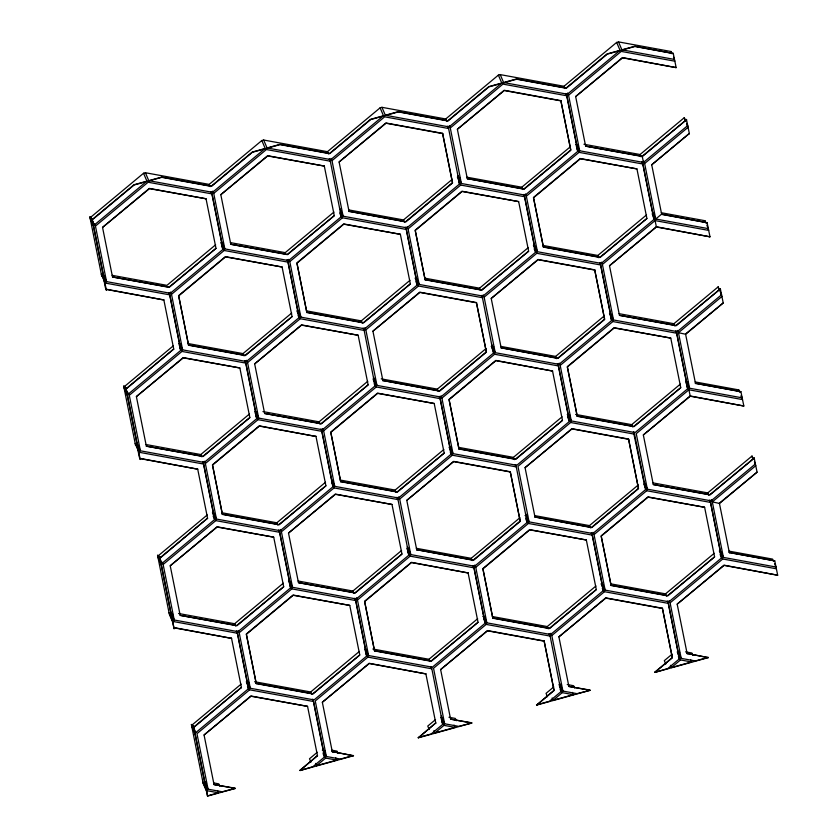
<?xml version="1.0" encoding="UTF-8"?>
<svg xmlns="http://www.w3.org/2000/svg" width="838" height="838" viewBox="0 0 838 838"><rect width="100%" height="100%" fill="white"/><g stroke="black" fill="none" stroke-linecap="round" stroke-linejoin="round"><path stroke-width="1.26" d="M710.195 500.276L720.031 549.487L719.381 551.069L722.754 558.988L776.344 568.782L775.37 566.519M106.29 290.053L107.128 289.361L163.923 299.973L107.233 289.613C104.467 291.634 105.012 276.959 101.681 275.964L89.876 216.916L90.881 217.105L143.549 173.246L145.393 172.733L209.165 184.391L261.823 140.533L263.677 140.03L327.438 151.688L380.106 107.83L381.95 107.316L445.722 118.975L498.38 75.116L500.234 74.613L563.995 86.272L616.663 42.413L618.507 41.9L671.081 51.516L672.045 53.779M146.922 181.165L94.265 225.024L93.248 224.846L92.012 218.676L93.028 218.854L133.986 184.748L146.922 181.165L143.549 173.246M92.012 218.676L93.133 219.116L134.101 184.999L161.818 177.331L211.417 186.403L252.374 152.296L280.101 144.628L329.69 153.7L370.658 119.583L398.375 111.915L447.974 120.986L488.931 86.88L516.658 79.212L566.258 88.273L607.215 54.166L634.932 46.499L673.333 53.517L634.827 46.247L621.89 49.819L618.507 41.9M106.552 281.61L95.448 226.092L148.117 182.234L211.878 193.892L222.981 249.41L170.324 293.269L106.552 281.61L103.179 273.691M102.54 227.391L149.353 188.403L206.033 198.763L149.457 188.655L102.54 227.391L112.512 276.99L169.192 287.361L216.005 248.373L206.033 198.763M145.393 172.733L148.776 180.662L161.713 177.08L211.312 186.151L252.269 152.034L265.206 148.462L261.823 140.533M265.206 148.462L212.538 192.321L148.776 180.662M105.064 283.883L105.892 283.192L169.664 294.85L180.767 350.368L128.109 394.227L127.093 394.038L123.71 386.119L124.726 386.297L173.414 345.748M329.889 159.063L341.265 216.707L288.597 260.566L224.835 248.896L213.732 193.379L266.39 149.531L330.162 161.189L329.198 158.927M220.813 194.678L267.626 155.7L324.306 166.06L267.731 155.952L220.813 194.678L230.796 244.287L287.476 254.647L334.289 215.659L324.306 166.06M215.628 244.801L166.94 285.349L112.103 275.325M112.512 276.99L169.087 287.099L216.005 248.373M263.677 140.03L267.05 147.949L279.986 144.366L329.585 153.438L370.543 119.331L383.479 115.749L380.106 107.83M383.479 115.749L330.821 159.608L267.05 147.949M182.611 349.855L171.507 294.337L224.175 250.478L287.947 262.137L299.051 317.654L246.382 361.513L182.611 349.855L179.238 341.935L169.391 292.724M448.173 126.349L459.549 183.993L406.88 227.852L343.109 216.194L332.005 160.676L384.673 116.817L448.435 128.476L447.471 126.213M188.571 345.235L178.599 295.636L225.412 256.648L282.092 267.008L225.516 256.899L178.704 295.887L188.571 345.235L245.262 355.595L292.074 316.617L282.092 267.008M349.069 211.574L339.097 161.975L385.909 122.987L442.59 133.347L452.572 182.956L405.76 221.934L348.964 211.323L405.644 221.682L452.457 182.694L442.59 133.347M442.694 133.609L386.014 123.238L339.097 161.975M333.912 212.087L285.224 252.636L230.387 242.611M126.873 388.057L173.686 349.069L126.978 388.308L125.857 387.868L126.978 388.308M230.796 244.287L287.371 254.396L334.289 215.659M381.95 107.316L385.333 115.235L398.27 111.663L447.869 120.735L488.826 86.618L501.763 83.046L498.38 75.116M501.763 83.046L449.095 126.905L385.333 115.235M140.396 450.802L129.293 395.285L181.951 351.436L245.723 363.095L256.826 418.612L204.168 462.461L140.396 450.802L137.013 442.883M300.894 317.141L289.791 261.624L342.449 217.775L406.221 229.434L417.324 284.951L364.666 328.8L300.894 317.141L297.511 309.222L287.675 260.01M461.392 183.48L450.289 127.963L502.947 84.114L566.718 95.773L577.822 151.29L525.164 195.139L461.392 183.48L458.009 175.561M136.374 396.584L183.187 357.596L239.867 367.966L183.302 357.857L136.374 396.584L146.357 446.183L203.037 456.553L249.85 417.565L239.867 367.966M306.855 312.522L296.872 262.923L343.685 223.935L400.365 234.305L343.8 224.196L296.987 263.174L306.855 312.522L363.535 322.892L410.348 283.904L400.365 234.305M467.353 178.861L457.37 129.262L504.183 90.274L560.863 100.644L570.846 150.243L524.033 189.231L467.248 178.609L523.928 188.979L570.741 149.992L560.863 100.644M560.978 100.895L504.298 90.535L457.37 129.262M188.162 343.559L242.999 353.594L291.697 313.045M348.66 209.898L403.497 219.933L452.195 179.384M140.135 459.245L140.973 458.554L197.758 469.175L141.077 458.805C138.312 460.827 138.857 446.162 135.526 445.156L136.353 444.465M188.466 344.984L245.146 355.343L292.074 316.617M500.234 74.613L503.607 82.533L516.543 78.95L566.142 88.021L607.11 53.915L620.047 50.332L616.663 42.413M620.047 50.332L567.378 94.191L503.607 82.533M138.899 453.075L139.737 452.384L203.508 464.043L214.612 519.56L161.944 563.419L160.938 563.23L157.554 555.311L158.571 555.5L207.258 514.951M363.734 328.255L375.11 385.899L322.441 429.758L258.68 418.099L247.577 362.582L300.234 318.723L364.006 330.382L363.032 328.119M419.178 284.438L408.064 228.921L460.732 185.062L524.504 196.721L535.608 252.238L482.939 296.097L419.178 284.438L415.795 276.509L405.948 227.308M686.731 123.322L687.694 125.585L643.437 162.436L579.676 150.777L568.562 95.26L621.23 51.401L674.81 61.195L673.846 58.932M254.658 363.881L301.471 324.893L358.151 335.252L301.575 325.144L254.658 363.881L264.64 413.48L321.321 423.839L368.133 384.862L358.151 335.252M425.138 279.819L415.156 230.22L461.968 191.232L518.649 201.591L462.073 191.483L415.26 230.471L425.138 279.819L481.819 290.178L528.631 251.201L518.649 201.591M575.654 96.559L622.466 57.571L676.161 67.616L622.571 57.822L575.654 96.559L585.636 146.158L642.317 156.517L686.563 119.666L642.201 156.266L585.636 146.158M145.948 444.517L200.785 454.542L249.473 413.993M306.446 310.856L361.283 320.881L409.971 280.332M466.944 177.195L521.781 187.22L570.469 146.671M146.357 446.183L202.932 456.301L249.85 417.565M306.75 312.27L363.43 322.64L410.348 283.904M216.455 519.047L205.352 463.529L258.02 419.67L321.782 431.34L332.885 486.857L280.227 530.705L216.455 519.047L213.082 511.128L203.236 461.916M482.007 295.552L493.383 353.196L440.725 397.044L376.953 385.386L365.85 329.868L418.518 286.009L482.279 297.679L481.316 295.405M537.451 251.725L526.348 196.207L579.016 152.348L642.777 164.018L653.881 219.535L601.223 263.383L537.451 251.725L534.078 243.806L524.232 194.594M222.416 514.427L212.433 464.828L259.246 425.84L316.041 436.462L259.361 426.102L212.548 465.08L222.416 514.427L279.096 524.798L325.909 485.81L315.936 436.21M382.914 380.766L372.931 331.167L419.744 292.179L476.434 302.549L486.407 352.149L439.594 391.137L382.809 380.515L439.489 390.885L486.302 351.897L476.434 302.549M543.412 247.105L533.429 197.506L580.242 158.518L636.932 168.888L580.357 158.78L533.544 197.758L543.412 247.105L600.092 257.476L646.905 218.488L636.932 168.888M476.539 302.801L419.859 292.441L372.931 331.167M262.943 411.573L319.069 421.839L367.756 381.29M424.719 278.143L479.566 288.178L528.254 247.629M583.939 144.251L640.064 154.517L684.311 117.655L685.756 121.049M160.707 557.249L207.52 518.261L160.823 557.5L159.702 557.061L160.823 557.5M264.64 413.48L321.205 423.588L368.133 384.862M425.023 279.567L481.703 289.927L528.631 251.201M174.241 620.005L163.138 564.487L215.795 520.628L279.567 532.287L290.671 587.805L238.002 631.663L174.241 620.005L170.858 612.075M334.739 486.344L323.636 430.826L376.293 386.967L440.065 398.626L451.169 454.144L398.5 498.002L334.739 486.344L331.356 478.414L321.509 429.213M495.237 352.683L484.134 297.165L536.791 253.306L600.563 264.965L611.667 320.483L558.998 364.341L495.237 352.683L491.854 344.753M706.853 225.233L708.309 228.627L655.735 219.022L644.632 163.504L688.05 127.345L686.594 123.951M170.219 565.776L217.032 526.798L273.712 537.158L217.136 527.05L170.219 565.776L180.201 615.385L236.882 625.745L283.694 586.768L273.712 537.158M340.699 481.724L330.717 432.115L377.529 393.137L434.21 403.497L377.634 393.389L330.821 432.377L340.699 481.724L397.38 492.084L444.192 453.107L434.21 403.497M501.197 348.063L491.215 298.454L538.027 259.476L594.708 269.836L604.69 319.446L557.878 358.423L501.082 347.812L557.773 358.172L604.575 319.184L594.708 269.836M651.713 164.793L689.276 133.514L651.713 164.793L661.695 214.402L707.178 222.719L661.58 214.151L655.735 219.022L652.352 211.092L642.505 161.891M594.812 270.087L538.132 259.728L491.215 298.454M222.007 512.762L276.844 522.786L325.532 482.238M381.227 378.86L437.342 389.125L486.03 348.577M543.003 245.44L597.84 255.464L646.527 214.916M222.311 514.176L278.991 524.546L325.909 485.81M543.307 246.854L599.987 257.214L646.905 218.488M173.979 628.448L174.817 627.746L231.602 638.367L174.922 627.997L174.084 628.699L172.743 622.278L173.581 621.576L237.343 633.235L248.446 688.752L195.788 732.611L194.772 732.433L191.399 724.503L192.405 724.692L241.093 684.143M397.579 497.458L408.944 555.091L356.286 598.95L292.514 587.291L281.411 531.774L334.079 487.915L397.841 499.574L396.877 497.311M453.012 453.63L441.909 398.113L494.577 354.254L558.338 365.913L569.442 421.43L516.784 465.289L453.012 453.63L449.639 445.711L439.793 396.5M619.062 313.684L673.899 323.709L718.156 286.858L721.539 294.777L677.282 331.628L613.51 319.969L602.407 264.452L655.075 220.593L708.655 230.398L707.691 228.135M288.502 533.073L335.315 494.085L391.995 504.455L335.42 494.336L288.502 533.073L298.475 582.672L355.155 593.042L401.968 554.054L391.995 504.455M458.973 449.011L449 399.412L495.813 360.424L552.598 371.045L495.918 360.675L449.105 399.663L458.973 449.011L515.653 459.381L562.466 420.393L552.493 370.794M609.498 265.751L656.301 226.763L709.995 236.819L656.416 227.014L609.498 265.751L619.471 315.35L676.151 325.72L720.408 288.859L676.046 325.458L619.471 315.35M178.515 613.479L234.63 623.734L283.317 583.196M340.28 480.048L395.127 490.073L443.815 449.535M500.778 346.387L555.625 356.412L604.313 315.874M180.201 615.385L236.777 625.494L283.694 586.768M340.584 481.473L397.275 491.833L444.192 453.107M250.3 688.249L239.197 632.732L291.854 588.873L355.626 600.532L366.73 656.049L314.061 699.908L250.3 688.249L246.917 680.32L237.081 631.119M515.852 464.744L527.228 522.388L474.559 566.247L410.798 554.588L399.695 499.071L452.352 455.212L516.124 466.871L515.161 464.608M571.296 420.927L560.193 365.41L612.85 321.551L676.622 333.21L687.726 388.727L635.057 432.586L571.296 420.927L567.913 412.998L558.077 363.797M256.26 683.63L246.278 634.02L293.091 595.043L349.771 605.403L293.195 595.294L246.393 634.282L256.26 683.63L312.941 693.99L359.753 655.002L349.771 605.403M416.758 549.969L406.776 500.359L453.588 461.382L510.269 471.742L520.251 521.341L473.439 560.329L416.643 549.707L473.334 560.077L520.147 521.089L510.269 471.742M577.256 416.308L567.274 366.698L614.086 327.721L670.767 338.081L614.191 327.972L567.389 366.96L577.256 416.308L633.937 426.668L680.749 387.68L670.767 338.081M510.384 471.993L453.693 461.633L406.776 500.359M298.066 581.006L352.903 591.031L401.591 550.482M458.564 447.345L513.401 457.37L562.089 416.821M194.552 726.441L241.365 687.464L194.657 726.703L193.547 726.263L194.657 726.703M298.475 582.672L355.05 592.78L401.968 554.054M458.868 448.759L515.548 459.119L562.466 420.393M353.5 755.74L332.215 751.613L353.5 755.74L300.035 770.531L312.867 766.697L324.516 756.997L313.412 701.479L249.64 689.821L196.972 733.679L208.075 789.197L222.175 791.774L235.227 788.453L207.573 796.1L206.588 791.47L203.205 783.551L191.399 724.503M368.573 655.536L357.47 600.018L410.138 556.16L473.899 567.818L485.013 623.336L432.345 667.195L368.573 655.536L365.2 647.617L355.354 598.405M634.397 434.157L570.636 422.499L517.968 466.357L529.071 521.875L592.843 533.534L645.511 489.675L633.434 431.895M204.063 734.978L250.876 695.99L307.556 706.361L250.981 696.242L204.063 734.978L214.036 784.578L235.227 788.453M374.534 650.917L364.561 601.317L411.374 562.329L468.159 572.951L411.479 562.581L364.666 601.569L374.534 650.917L431.224 661.287L478.037 622.299L468.054 572.7M535.032 517.256L525.059 467.656L571.872 428.668L628.552 439.039L638.525 488.638L591.722 527.626L534.927 517.004L591.607 527.364L638.42 488.386L628.552 439.039M628.657 439.29L571.977 428.92L525.059 467.656M720.303 288.607L723.225 302.958L685.662 334.247L678.466 332.696L677.502 330.434M254.574 681.723L310.689 691.979L359.376 651.43M416.35 548.293L471.186 558.317L519.874 517.769M575.57 414.401L631.684 424.656L680.372 384.108M203.205 783.551L204.043 782.849L206.504 783.3M256.145 683.368L312.836 693.738L359.753 655.002M577.141 416.046L633.832 426.416L680.749 387.68M206.588 791.47L207.415 790.779L218.477 792.8L217.513 790.538M430.722 666.514L431.685 668.776L367.913 657.118L315.256 700.977L326.359 756.494L340.458 759.071L353.395 755.488M486.857 622.833L475.754 567.316L528.411 523.457L592.183 535.115L603.287 590.633L550.629 634.492L486.857 622.833L483.474 614.903L473.638 565.692M322.337 702.265L369.149 663.287L425.945 673.899L369.265 663.539L322.337 702.265L332.319 751.875M492.817 618.214L482.835 568.604L529.647 529.626L586.328 539.986L529.763 529.878L482.95 568.855L492.817 618.214L549.498 628.573L596.31 589.585L586.328 539.986M643.333 434.943L690.145 395.965L743.84 406.011L690.261 396.217L643.333 434.943L653.315 484.553L709.995 494.912L754.252 458.061L709.891 494.661L653.315 484.553M317.246 752.304L309.494 758.778L310.94 762.171M372.847 649.01L428.962 659.276L477.66 618.727M534.623 515.59L589.46 525.615L638.147 485.066M299.931 770.269L317.424 755.708L300.035 770.531M374.429 650.665L431.109 661.025L478.037 622.299M315.601 763.408L316.565 765.67L325.699 758.065L336.761 760.087L335.797 757.824M548.995 633.8L549.969 636.063L486.197 624.404L433.529 668.263L444.643 723.781L458.732 726.357L471.784 723.037L418.319 737.817L435.708 722.995L418.319 737.817M605.141 590.12L594.027 534.602L646.695 490.743L710.467 502.402L721.57 557.919L668.902 601.778L605.141 590.12L601.757 582.201L591.911 532.989M471.784 723.037L450.603 719.161L440.62 669.562L487.433 630.574L544.113 640.934L554.096 690.543L536.603 705.114L553.981 690.292L544.113 640.934M611.101 585.5L601.118 535.901L647.931 496.913L704.611 507.273L648.036 497.164L601.223 536.152L611.101 585.5L667.781 595.86L714.594 556.882L704.611 507.273M544.218 641.196L487.538 630.825L440.62 669.562M435.53 719.601L427.768 726.064L429.213 729.458M492.409 616.538L547.245 626.562L595.933 586.013M652.907 482.877L707.743 492.901L752 456.05L752.964 458.313M492.713 617.952L549.393 628.322L596.31 589.585M431.413 666.65L442.789 724.294L431.151 733.983L418.214 737.566M433.875 730.705L434.849 732.967L443.983 725.362L455.044 727.384L454.07 725.121M536.603 705.114L590.057 690.323L577.015 693.655L562.916 691.067L551.813 635.55L604.481 591.701L668.242 603.36L679.346 658.878L667.708 668.567L654.876 672.401L708.34 657.62L687.045 653.493L708.34 657.62M590.057 690.323L568.876 686.448L558.894 636.849L605.706 597.861L662.397 608.231L672.369 657.83L654.876 672.401M662.502 608.482L605.822 598.123L558.894 636.849M754.137 457.799L757.07 472.161L719.507 503.439L712.31 501.889L711.347 499.626M553.813 686.888L546.051 693.351L547.497 696.755M610.682 583.824L665.529 593.859L714.217 553.31M610.986 585.249L667.666 595.609L714.594 556.882M549.697 633.937L561.072 691.58L549.424 701.28L536.488 704.852M552.158 697.991L553.122 700.254L562.256 692.649L573.318 694.671L572.354 692.408M708.236 657.359L695.299 660.941L681.2 658.364L670.096 602.847L722.754 558.988M677.177 604.146L723.99 565.158L777.685 575.214L724.095 565.409L677.177 604.146L687.16 653.745M672.086 654.185L664.325 660.648L665.77 664.042M654.771 672.149L672.265 657.579L662.397 608.231M670.431 665.288L671.406 667.551L680.54 659.935L691.601 661.968L690.627 659.695M207.457 795.849L218.477 792.8M316.565 765.67L336.761 760.087M434.849 732.967L455.044 727.384M553.122 700.254L573.318 694.671M671.406 667.551L691.601 661.968M621.89 49.819L674.464 59.435L673.501 57.173M575.633 144.429L578.178 144.901M661.329 212.737L704.926 220.708L705.889 222.971M457.349 177.143L459.905 177.604M223.348 243.02L220.792 242.559L224.175 250.478M695.173 381.929L738.77 389.9L739.734 392.174M740.907 391.66L695.425 383.343L740.907 391.66L743.84 406.011M491.194 346.335L493.75 346.796M685.536 381.866L688.082 382.338M676.35 331.083L686.196 380.295L689.569 388.214L742.143 397.83L741.18 395.567M178.578 343.507L181.123 343.978M372.92 379.038L375.466 379.509M567.253 414.58L569.809 415.04M254.637 411.751L257.193 412.223M448.979 447.283L451.525 447.754M634.136 432.031L643.972 481.242L647.355 489.172L711.127 500.831L755.373 463.969L754.41 461.707M729.008 551.132L772.605 559.103L773.579 561.366M774.752 560.852L729.27 552.535L774.752 560.852L777.685 575.214M525.038 515.527L527.584 515.999M720.031 549.487L723.414 557.406L775.988 567.022L774.542 563.628M409.311 548.701L406.755 548.241L410.138 556.16M685.505 651.849L691.916 653.022L692.879 655.285M482.814 616.485L485.37 616.946M677.156 652.016L679.618 652.467M567.232 684.552L573.632 685.725L574.606 687.988M589.952 690.072L568.876 686.448M170.198 613.657L172.754 614.118M364.54 649.188L367.086 649.66M558.883 684.73L561.334 685.18M448.948 717.265L455.359 718.438L456.322 720.701M471.668 722.785L450.603 719.161M246.257 681.902L248.813 682.362M440.599 717.433L443.061 717.883M331.953 750.209L337.075 751.141L338.039 753.404M322.316 750.146L324.777 750.597M213.669 782.912L218.802 783.855L219.766 786.117M235.111 788.202L214.036 784.578M720.921 294.274L721.885 296.537L678.466 332.696L689.569 388.214M723.225 302.958L685.557 333.995L695.53 383.595M642.317 156.517L643.437 162.436M643.657 161.242L644.632 163.504M640.064 154.517L641.028 156.779M641.814 161.744L642.777 164.018M741.054 396.196L742.499 399.59L688.909 389.796L636.252 433.655L647.355 489.172M652.174 213.805L655.075 220.593L656.416 227.014M754.766 463.466L755.729 465.739L712.31 501.889L723.414 557.406M757.07 472.161L719.392 503.188L729.374 552.787M673.899 323.709L674.862 325.972M675.658 330.947L676.622 333.21M567.598 92.997L568.562 95.26M563.995 86.272L564.969 88.535M565.755 93.51L566.718 95.773M686.018 382.997L688.909 389.796L690.261 396.217M686.762 386.465L687.726 388.727M579.676 150.777L576.293 142.848L566.446 93.647M576.115 145.561L579.016 152.348M576.858 149.028L577.822 151.29M707.743 492.901L708.707 495.164M709.493 500.139L710.467 502.402M601.443 262.189L602.407 264.452M597.84 255.464L598.803 257.727M599.599 262.703L600.563 264.965M720.114 554.526L721.57 557.919M613.51 319.969L610.137 312.05L600.291 262.839M609.477 313.622L612.85 321.551M610.703 318.22L611.667 320.483M631.684 424.656L632.648 426.919M525.384 193.945L526.348 196.207M521.781 187.22L522.744 189.482M523.53 194.458L524.504 196.721M643.794 483.955L646.695 490.743M533.418 245.377L536.791 253.306M534.152 248.844L535.608 252.238M669.122 600.584L670.096 602.847M665.529 593.859L666.493 596.122M667.278 601.097L668.242 603.36M559.229 363.147L560.193 365.41M555.625 356.412L556.589 358.685M557.375 363.65L558.338 365.913M681.2 658.364L677.816 650.445L667.97 601.234M677.638 653.148L680.54 659.935M678.382 656.615L679.346 658.878M449.325 125.7L450.289 127.963M445.722 118.975L446.685 121.238M567.735 415.711L570.636 422.499M567.515 416.905L569.442 421.43M457.831 178.274L460.732 185.062M458.575 181.731L459.549 183.993M593.063 532.34L594.027 534.602M589.46 525.615L590.434 527.877M591.219 532.853L592.183 535.115M483.159 294.903L484.134 297.165M479.566 288.178L480.53 290.44M601.097 583.772L604.481 591.701M602.323 588.37L603.287 590.633M491.676 347.466L494.577 354.254M513.401 457.37L514.364 459.633M407.1 226.658L408.064 228.921M403.497 219.933L404.471 222.196M405.257 227.171L406.221 229.434M525.698 513.956L529.071 521.875M526.002 517.79L528.411 523.457M525.782 518.994L527.228 522.388M415.135 278.09L418.518 286.009M415.878 281.547L417.324 284.951M550.849 633.287L551.813 635.55M547.245 626.562L548.209 628.825M440.945 395.85L441.909 398.113M437.342 389.125L438.305 391.388M439.102 396.364L440.065 398.626M559.543 683.148L562.916 691.067M559.365 685.861L562.256 692.649M560.109 689.318L561.072 691.58M331.041 158.413L332.005 160.676M327.438 151.688L328.402 153.951M449.461 448.414L452.352 455.212M450.205 451.881L451.169 454.144M339.736 208.274L343.109 216.194M340.039 212.108L342.449 217.775M339.819 213.313L341.265 216.707M474.79 565.042L475.754 567.316M471.186 558.317L472.15 560.58M472.936 565.556L473.899 567.818M364.886 327.606L365.85 329.868M361.283 320.881L362.246 323.143M483.788 618.748L486.197 624.404M373.58 377.467L376.953 385.386M373.402 380.18L376.293 386.967M374.146 383.636L375.11 385.899M398.731 496.808L399.695 499.071M395.127 490.073L396.091 492.346M288.827 259.361L289.791 261.624M286.973 259.874L287.947 262.137M407.415 546.659L410.798 554.588M407.498 551.697L408.944 555.091M296.851 310.804L300.234 318.723M298.077 315.392L299.051 317.654M428.962 659.276L429.936 661.538M322.661 428.564L323.636 430.826M319.069 421.839L320.032 424.101M320.818 429.066L321.782 431.34M441.259 715.862L444.643 723.781M441.081 718.564L443.983 725.362M441.825 722.031L442.789 724.294M212.768 191.116L213.732 193.379M209.165 184.391L210.129 186.654M210.914 191.63L211.878 193.892M331.659 482.259L334.079 487.915M224.835 248.896L221.452 240.977L211.616 191.766M221.536 246.016L222.981 249.41M356.506 597.756L357.47 600.018M352.903 591.031L353.866 593.294M354.663 598.269L355.626 600.532M246.602 360.319L247.577 362.582M242.999 353.594L243.973 355.857M244.759 360.832L245.723 363.095M365.022 650.319L367.913 657.118M365.766 653.787L366.73 656.049M258.68 418.099L255.297 410.17L245.45 360.969M255.119 412.883L258.02 419.67M255.862 416.35L256.826 418.612M280.447 529.511L281.411 531.774M276.844 522.786L277.807 525.049M278.604 530.025L279.567 532.287M170.543 292.074L171.507 294.337M168.7 292.588L169.664 294.85M292.514 587.291L289.141 579.372L279.295 530.161M288.481 580.944L291.854 588.873M289.707 585.542L290.671 587.805M179.06 344.638L181.951 351.436M179.803 348.105L180.767 350.368M310.689 691.979L311.652 694.241M312.438 699.217L313.412 701.479M204.388 461.267L205.352 463.529M200.785 454.542L201.749 456.804M202.534 461.78L203.508 464.043M326.359 756.494L322.976 748.564L313.14 699.353M323.29 752.409L325.699 758.065M323.059 753.603L324.516 756.997M94.485 223.83L95.448 226.092M90.881 217.105L94.265 225.024M89.876 216.916L93.248 224.846M90.221 218.676L93.605 226.606L104.708 282.123M212.423 512.709L215.795 520.628M213.156 516.166L214.612 519.56M102.519 275.262L105.892 283.192M101.325 274.194L104.813 282.375M238.233 630.469L239.197 632.732M234.63 623.734L235.593 626.007M236.379 630.972L237.343 633.235M128.329 393.022L129.293 395.285M124.726 386.297L128.109 394.227M124.066 387.879L127.554 396.049M246.739 683.033L249.64 689.821M247.482 686.49L248.446 688.752M136.845 445.596L139.737 452.384M135.169 443.396L138.553 451.315L127.449 395.798M162.163 562.225L163.138 564.487M158.571 555.5L161.944 563.419M157.911 557.071L161.284 565.001L172.387 620.518L169.014 612.588M170.68 614.788L173.581 621.576M172.743 622.278L169.36 614.348L157.554 555.311M192.405 724.692L195.788 732.611M191.745 726.274L195.233 734.444M204.702 781.278L208.075 789.197M205.006 785.112L207.415 790.779M202.848 781.791L206.232 789.71L195.128 734.193M161.346 565.032L159.702 557.061M673.228 53.265L676.161 67.616M686.458 119.415L689.391 133.766M707.073 222.468L709.995 236.819M671.081 51.516L671.437 53.276M684.311 117.655L684.667 119.425M704.926 220.708L705.282 222.468M718.156 286.858L718.512 288.618M738.77 389.9L739.116 391.671M752 456.05L752.346 457.81M425.83 673.647L435.812 723.246M307.556 706.361L317.539 755.96M163.808 299.721L173.791 349.32M197.653 468.913L207.635 518.523M231.498 638.116L241.47 687.715M92.128 218.928L106.405 290.304M125.962 388.12L140.239 459.507M159.807 557.322L174.084 628.699M193.651 726.515L207.573 796.1M125.857 387.868L127.093 394.038M193.547 726.263L194.772 732.433M123.71 386.119L135.526 445.156"/></g></svg>
